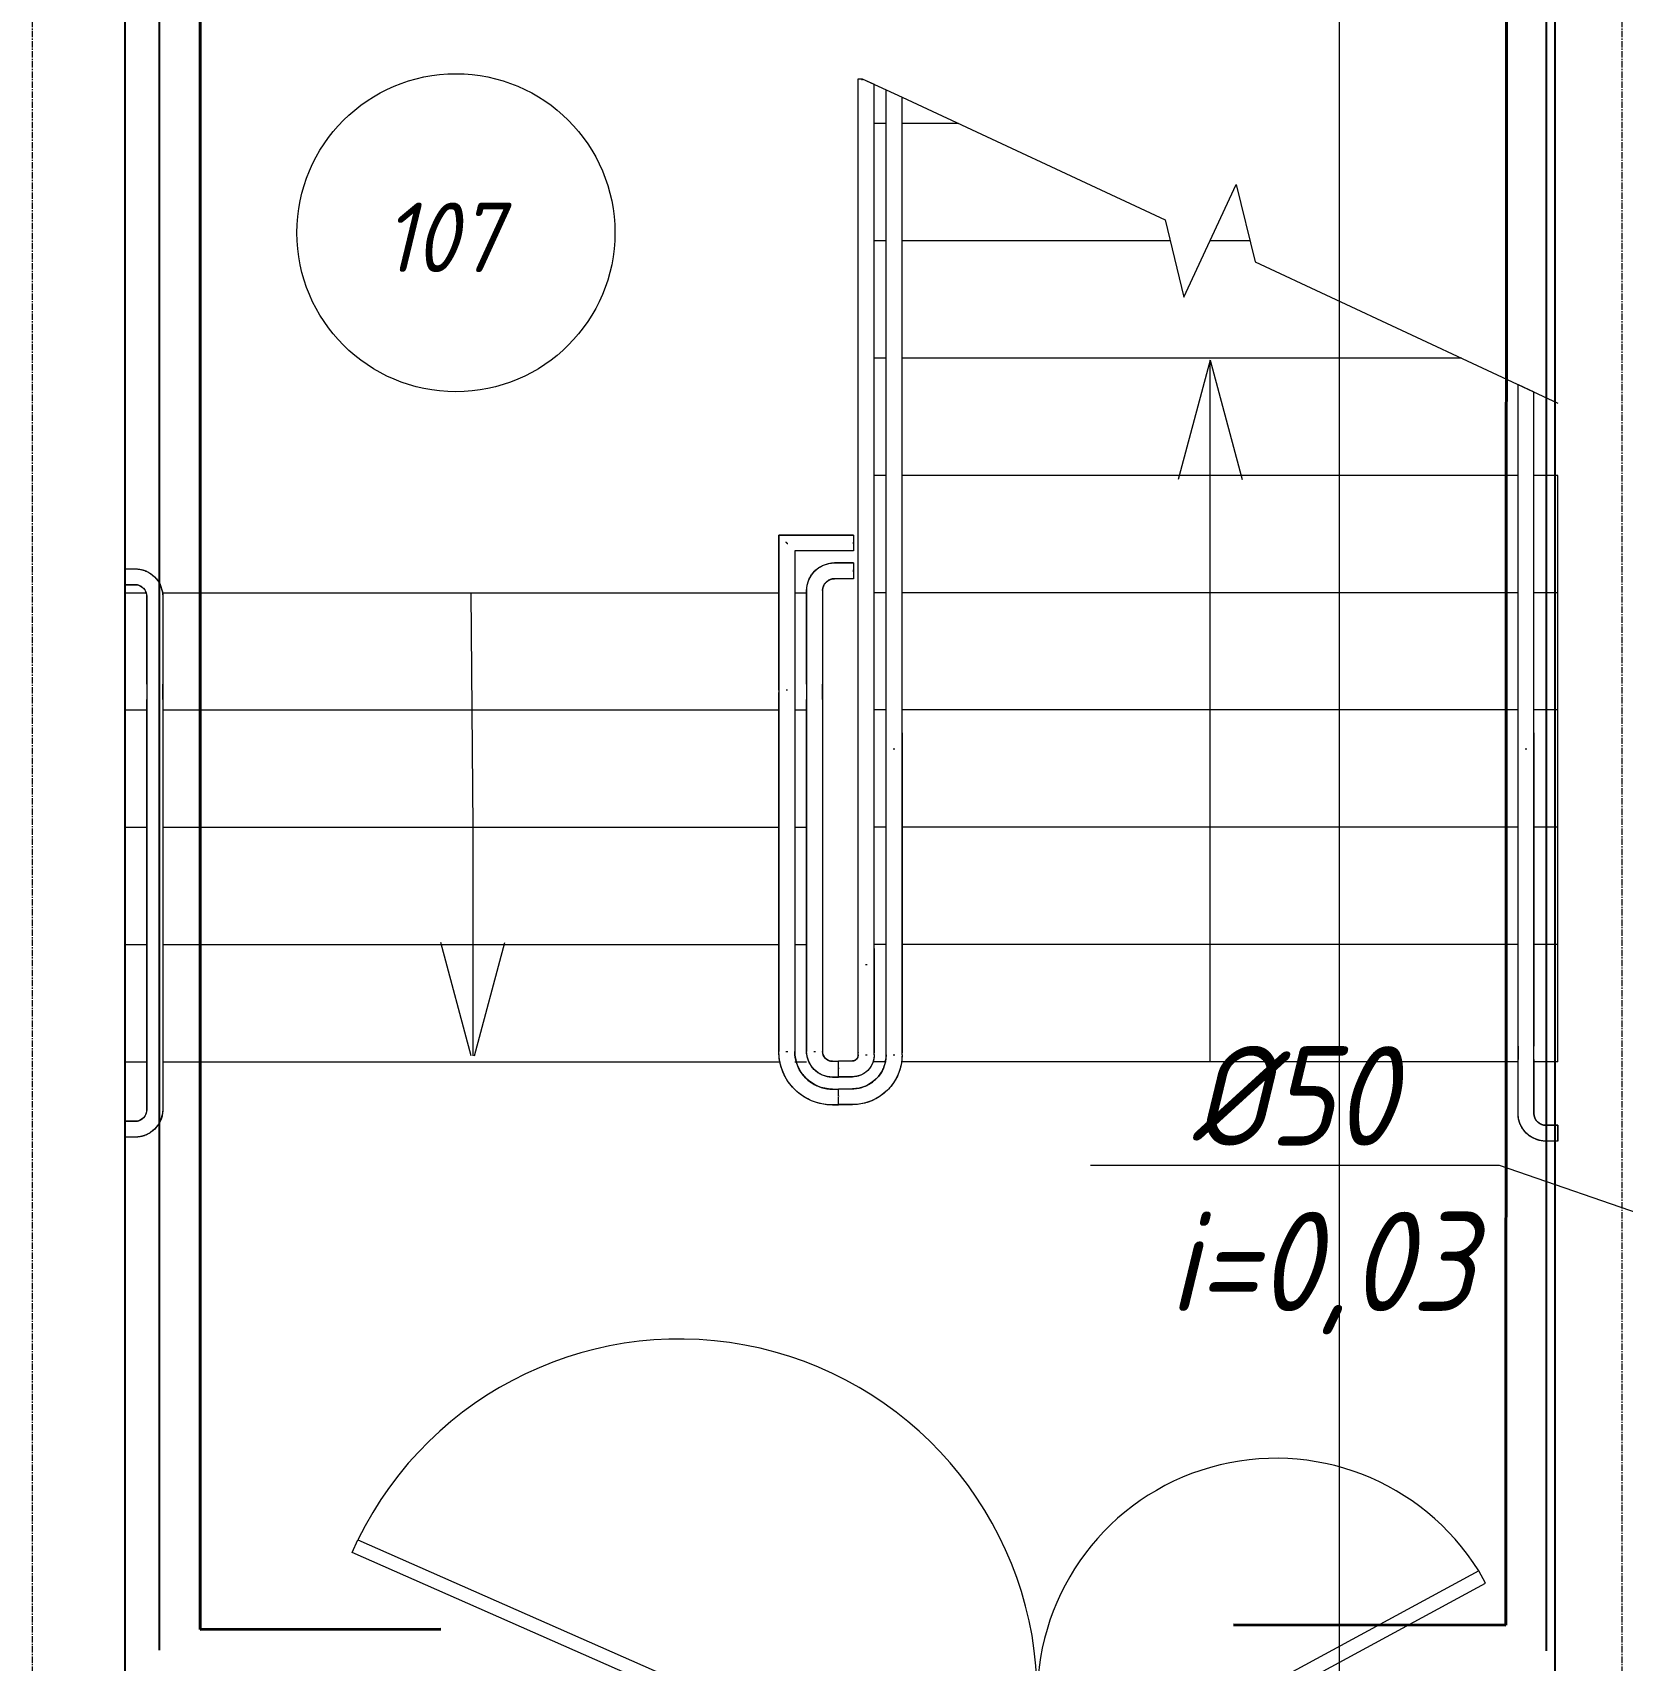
# Model space of a CAD drawing. Header units: millimetres. Extents: x -10178924 to 11692288, y -947381 to 58396.
# Drawn here: x 870581 to 874582, y -911845 to -907749 of the extents above; entities that cross this region are included whole.
import ezdxf
from ezdxf import colors
from ezdxf.entities.mleader import LeaderData, LeaderLine
from ezdxf.math import Vec2, Vec3

# ---------------------------------------------------------------- set-up
doc = ezdxf.new("R2010")
doc.units = ezdxf.units.MM
doc.linetypes.add('осевая', pattern=[50.8, 31.75, -6.35, 6.35, -6.35])
for name, color, linetype in [('PDF _Марки помещений', 5, 'Continuous'), ('PDF _Стены краска9010', 7, 'Continuous'), ('ВК_Выноски', 7, 'Continuous'), ('Стены внутр.1', 7, 'Continuous')]:
    doc.layers.add(name, color=color, linetype=linetype)
for name, color, linetype, lineweight in [('PDF _Разрезы', 7, 'Continuous', 9), ('АР_Двери', 250, 'Continuous', 9), ('Верхние поручни', 7, 'Continuous', 9), ('Контуры', 7, 'Continuous', 9), ('Линии свеса', 7, 'Continuous', 9), ('Марки вырезов', 7, 'Continuous', 9), ('Перила', 7, 'Continuous', 9), ('Размеры осевые', 153, 'Continuous', 9), ('Стрелки вверх', 7, 'Continuous', 18)]:
    doc.layers.add(name, color=color, linetype=linetype, lineweight=lineweight)
doc.layers.add('PDF _Стены отделка', color=7, linetype='Continuous', true_color=0xb505c2)
doc.styles.add('ISOCPEUR', font='isocpeui.ttf', dxfattribs={"width": 0.9})

# ---------------------------------------------------------------- blocks, each defined once
blk = doc.blocks.new('_None')
blk = doc.blocks.new('Тип перил - Перила_Внутренний_-3801012-1 этаж')
at = {"layer": 'Перила'}
for p, q in [((2252, 10648.4), (2252, 9860.5)), ((2292, 9860.5), (2292, 10648.4)), ((2269.9, 10607.3), (2274.1, 10607.3)), ((2252, 9826.6), (2252, 9691.4)), ((2292, 9691.4), (2292, 9826.6)), ((2222, 9661.4), (2192, 9661.4)), ((2192, 9621.4), (2222, 9621.4))]:
    blk.add_line(p, q, dxfattribs=at)
at = {"layer": 'Перила', "color": 7, "true_color": 0xfefefe}
for p, q in [((2192, 9643.7), (2192, 9660.7)), ((2192, 9660.7), (2192, 9627.2)), ((2192, 9639), (2192, 9643.7)), ((2192, 9636.2), (2192, 9639)), ((2192, 9631.4), (2192, 9636.2)), ((2192, 9627.2), (2192, 9631.4)), ((2192, 9622), (2192, 9627.2)), ((2192, 9627.2), (2192, 9622))]:
    blk.add_line(p, q, dxfattribs=at)
at = {"layer": 'Перила', "flags": 128}
for points in [[(2252, 9826.6), (2252, 9829.4), (2252, 9832.2), (2252, 9835), (2252, 9837.7), (2252, 9840.5), (2252, 9843.2), (2252, 9845.9), (2252, 9848.6), (2252, 9851.2), (2252, 9853.8), (2252, 9856.4), (2252, 9858.9), (2252, 9860.5)], [(2292, 9860.5), (2292, 9858), (2292, 9855.5), (2292, 9852.9), (2292, 9850.3), (2292, 9847.6), (2292, 9845), (2292, 9842.2), (2292, 9839.5), (2292, 9836.7), (2292, 9834), (2292, 9831.2), (2292, 9828.4), (2292, 9826.6)], [(2222, 9621.4), (2224.8, 9621.4), (2227.6, 9621.6), (2230.4, 9621.9), (2233.2, 9622.2), (2235.9, 9622.7), (2238.6, 9623.4), (2241.3, 9624.1), (2244, 9624.9), (2246.7, 9625.8), (2249.3, 9626.9), (2251.8, 9628), (2254.3, 9629.3), (2256.8, 9630.6), (2259.2, 9632), (2261.5, 9633.6), (2263.8, 9635.2), (2266, 9636.9), (2268.2, 9638.7), (2270.2, 9640.6), (2272.2, 9642.6), (2274.1, 9644.6), (2276, 9646.8), (2277.7, 9648.9), (2279.3, 9651.2), (2280.9, 9653.5), (2282.4, 9655.9), (2283.7, 9658.4), (2285, 9660.9), (2286.2, 9663.4), (2287.2, 9666), (2288.2, 9668.6), (2289.1, 9671.3), (2289.8, 9674), (2290.5, 9676.7), (2291, 9679.5), (2291.4, 9682.2), (2291.7, 9685), (2291.9, 9687.8), (2292, 9690.6), (2292, 9691.4)], [(2252, 9691.4), (2252, 9690.2), (2251.9, 9689), (2251.8, 9687.8), (2251.6, 9686.6), (2251.4, 9685.4), (2251.1, 9684.2), (2250.8, 9683.1), (2250.5, 9681.9), (2250.1, 9680.8), (2249.6, 9679.7), (2249.1, 9678.6), (2248.6, 9677.5), (2248, 9676.4), (2247.4, 9675.4), (2246.8, 9674.4), (2246.1, 9673.4), (2245.3, 9672.5), (2244.6, 9671.6), (2243.7, 9670.7), (2242.9, 9669.8), (2242, 9669), (2241.1, 9668.2), (2240.2, 9667.5), (2239.2, 9666.8), (2238.2, 9666.1), (2237.2, 9665.5), (2236.1, 9664.9), (2235.1, 9664.4), (2234, 9663.9), (2232.9, 9663.4), (2231.7, 9663), (2230.6, 9662.6), (2229.4, 9662.3), (2228.3, 9662), (2227.1, 9661.8), (2225.9, 9661.6), (2224.7, 9661.5), (2223.5, 9661.4), (2222.3, 9661.4), (2222, 9661.4)]]:
    blk.add_lwpolyline(points, dxfattribs=at)
blk = doc.blocks.new('Тип перил - Перила_Внутренний_-V54-1 этаж')
at = {"layer": 'Перила'}
for p, q in [((2292, 11525), (2252, 11506.3)), ((2292, 9850.8), (2292, 11525)), ((2252, 9850.8), (2252, 11506.3)), ((2252, 9826.6), (2252, 9850.8)), ((2292, 9826.6), (2292, 9850.8)), ((2252, 9691.4), (2252, 9826.6)), ((2292, 9691.4), (2292, 9826.6)), ((2192, 9661.4), (2222, 9661.4)), ((2192, 9621.4), (2222, 9621.4))]:
    blk.add_line(p, q, dxfattribs=at)
at = {"layer": 'Перила', "color": 7, "true_color": 0xfefefe}
blk.add_line((2192, 9661.4), (2192, 9621.4), dxfattribs=at)
at = {"layer": 'Перила'}
for radius, end in [(70, 0), (30, 360)]:
    blk.add_arc((2222, 9691.4), radius, 270, end, dxfattribs=at)
blk = doc.blocks.new('Тип перил - Перила_Внутренний_-3802070-1 этаж')
at = {"layer": 'Перила'}
for p, q in [((5797, 11061.4), (5772, 11061.4)), ((5772, 11021.4), (5797, 11021.4)), ((5702, 10991.4), (5702, 10771.3)), ((5742, 10771.3), (5742, 10991.4)), ((5702, 10732.8), (5702, 9846.8)), ((5742, 9846.8), (5742, 10732.8)), ((5702, 9830.3), (5702, 9701.4)), ((5742, 9701.4), (5742, 9830.3)), ((5797, 9671.4), (5772, 9671.4)), ((5772, 9631.4), (5797, 9631.4))]:
    blk.add_line(p, q, dxfattribs=at)
at = {"layer": 'Перила', "color": 7, "true_color": 0xfefefe}
for p, q in [((5797, 11060.7), (5797, 11051.4)), ((5797, 11058.7), (5797, 11060.7)), ((5797, 11055.5), (5797, 11058.7)), ((5797, 11022), (5797, 11055.5)), ((5797, 11051.4), (5797, 11043.7)), ((5797, 11043.7), (5797, 11039)), ((5797, 11039), (5797, 11024)), ((5797, 11024), (5797, 11022)), ((5797, 9668.7), (5797, 9670.7)), ((5797, 9670.7), (5797, 9653.7)), ((5797, 9665.5), (5797, 9668.7)), ((5797, 9646.2), (5797, 9665.5)), ((5797, 9653.7), (5797, 9649)), ((5797, 9649), (5797, 9646.2)), ((5797, 9637.2), (5797, 9646.2)), ((5797, 9646.2), (5797, 9641.4)), ((5797, 9641.4), (5797, 9637.2)), ((5797, 9634), (5797, 9637.2)), ((5797, 9637.2), (5797, 9632)), ((5797, 9632), (5797, 9634))]:
    blk.add_line(p, q, dxfattribs=at)
at = {"layer": 'Перила', "flags": 128}
for points in [[(5772, 11061.4), (5769.2, 11061.3), (5766.4, 11061.1), (5763.6, 11060.9), (5760.8, 11060.5), (5758.1, 11060), (5755.3, 11059.3), (5752.6, 11058.6), (5750, 11057.8), (5747.3, 11056.9), (5744.7, 11055.8), (5742.2, 11054.7), (5739.6, 11053.4), (5737.2, 11052.1), (5734.8, 11050.7), (5732.4, 11049.1), (5730.2, 11047.5), (5728, 11045.8), (5725.8, 11044), (5723.7, 11042.1), (5721.8, 11040.1), (5719.8, 11038.1), (5718, 11036), (5716.3, 11033.8), (5714.6, 11031.5), (5713.1, 11029.2), (5711.6, 11026.8), (5710.2, 11024.3), (5709, 11021.9), (5707.8, 11019.3), (5706.7, 11016.7), (5705.8, 11014.1), (5704.9, 11011.4), (5704.2, 11008.7), (5703.5, 11006), (5703, 11003.3), (5702.6, 11000.5), (5702.3, 10997.7), (5702.1, 10994.9), (5702, 10992.1), (5702, 10991.4)], [(5742, 10991.4), (5742, 10992.6), (5742.1, 10993.8), (5742.2, 10994.9), (5742.4, 10996.1), (5742.6, 10997.3), (5742.8, 10998.5), (5743.1, 10999.6), (5743.5, 11000.8), (5743.9, 11001.9), (5744.3, 11003), (5744.8, 11004.1), (5745.4, 11005.2), (5745.9, 11006.3), (5746.6, 11007.3), (5747.2, 11008.3), (5747.9, 11009.3), (5748.6, 11010.2), (5749.4, 11011.1), (5750.2, 11012), (5751.1, 11012.9), (5751.9, 11013.7), (5752.9, 11014.5), (5753.8, 11015.2), (5754.8, 11015.9), (5755.8, 11016.6), (5756.8, 11017.2), (5757.8, 11017.8), (5758.9, 11018.4), (5760, 11018.9), (5761.1, 11019.3), (5762.2, 11019.7), (5763.4, 11020.1), (5764.5, 11020.4), (5765.7, 11020.7), (5766.9, 11020.9), (5768.1, 11021.1), (5769.3, 11021.2), (5770.4, 11021.3), (5771.6, 11021.4), (5772, 11021.4)], [(5702, 10732.8), (5702, 10735.2), (5702, 10737.6), (5702, 10740.1), (5702, 10742.6), (5702, 10745.2), (5702, 10747.8), (5702, 10750.5), (5702, 10753.2), (5702, 10755.9), (5702, 10758.6), (5702, 10761.4), (5702, 10764.2), (5702, 10767), (5702, 10769.8), (5702, 10771.3)], [(5742, 10771.3), (5742, 10768.5), (5742, 10765.7), (5742, 10763), (5742, 10760.2), (5742, 10757.4), (5742, 10754.7), (5742, 10752), (5742, 10749.3), (5742, 10746.7), (5742, 10744.1), (5742, 10741.5), (5742, 10739), (5742, 10736.6), (5742, 10734.2), (5742, 10732.8)], [(5702, 9846.8), (5702, 9845.8), (5702, 9844.7), (5702, 9843.7), (5702, 9842.6), (5702, 9841.5), (5702, 9840.3), (5702, 9839.2), (5702, 9838.1), (5702, 9836.9), (5702, 9835.7), (5702, 9834.5), (5702, 9833.3), (5702, 9832.1), (5702, 9830.9), (5702, 9830.3)], [(5742, 9830.3), (5742, 9831.5), (5742, 9832.7), (5742, 9833.9), (5742, 9835.1), (5742, 9836.2), (5742, 9837.4), (5742, 9838.6), (5742, 9839.7), (5742, 9840.8), (5742, 9842), (5742, 9843.1), (5742, 9844.1), (5742, 9845.2), (5742, 9846.2), (5742, 9846.8)], [(5702, 9701.4), (5702, 9698.6), (5702.2, 9695.8), (5702.5, 9693), (5702.9, 9690.2), (5703.4, 9687.4), (5704, 9684.7), (5704.7, 9682), (5705.5, 9679.3), (5706.5, 9676.7), (5707.5, 9674.1), (5708.6, 9671.5), (5709.9, 9669), (5711.2, 9666.6), (5712.7, 9664.2), (5714.2, 9661.8), (5715.8, 9659.6), (5717.5, 9657.3), (5719.3, 9655.2), (5721.2, 9653.1), (5723.2, 9651.1), (5725.2, 9649.2), (5727.4, 9647.4), (5729.6, 9645.7), (5731.8, 9644), (5734.2, 9642.5), (5736.5, 9641), (5739, 9639.6), (5741.5, 9638.3), (5744, 9637.2), (5746.6, 9636.1), (5749.2, 9635.1), (5751.9, 9634.3), (5754.6, 9633.5), (5757.3, 9632.9), (5760.1, 9632.4), (5762.8, 9632), (5765.6, 9631.6), (5768.4, 9631.4), (5771.2, 9631.4), (5772, 9631.4)], [(5772, 9671.4), (5770.8, 9671.4), (5769.6, 9671.5), (5768.4, 9671.6), (5767.2, 9671.7), (5766, 9672), (5764.8, 9672.2), (5763.7, 9672.5), (5762.5, 9672.9), (5761.4, 9673.3), (5760.3, 9673.7), (5759.2, 9674.2), (5758.1, 9674.7), (5757.1, 9675.3), (5756, 9675.9), (5755, 9676.6), (5754.1, 9677.3), (5753.1, 9678), (5752.2, 9678.8), (5751.3, 9679.6), (5750.5, 9680.5), (5749.6, 9681.3), (5748.8, 9682.2), (5748.1, 9683.2), (5747.4, 9684.1), (5746.7, 9685.1), (5746.1, 9686.2), (5745.5, 9687.2), (5745, 9688.3), (5744.5, 9689.4), (5744, 9690.5), (5743.6, 9691.6), (5743.2, 9692.8), (5742.9, 9693.9), (5742.6, 9695.1), (5742.4, 9696.3), (5742.2, 9697.4), (5742.1, 9698.6), (5742, 9699.8), (5742, 9701), (5742, 9701.4)]]:
    blk.add_lwpolyline(points, dxfattribs=at)
blk = doc.blocks.new('Тип перил - Перила_Внутренний_-V55-1 этаж')
at = {"layer": 'Перила'}
for p, q in [((5797, 11061.4), (5772, 11061.4)), ((5797, 11021.4), (5772, 11021.4)), ((5702, 10991.4), (5702, 10771.3)), ((5742, 10991.4), (5742, 10771.3)), ((5702, 10771.3), (5702, 10743.8)), ((5742, 10771.3), (5742, 10743.8)), ((5702, 10743.8), (5702, 9857.8)), ((5742, 10743.8), (5742, 9857.8)), ((5702, 9857.8), (5702, 9830.3)), ((5702, 9830.3), (5702, 9701.4)), ((5742, 9857.8), (5742, 9830.3)), ((5742, 9830.3), (5742, 9701.4)), ((5772, 9671.4), (5797, 9671.4)), ((5772, 9631.4), (5797, 9631.4))]:
    blk.add_line(p, q, dxfattribs=at)
at = {"layer": 'Перила', "color": 7, "true_color": 0xfefefe}
for p, q in [((5797, 11021.4), (5797, 11061.4)), ((5797, 9671.4), (5797, 9631.4))]:
    blk.add_line(p, q, dxfattribs=at)
at = {"layer": 'Перила'}
for centre, radius, start, end in [((5772, 10991.4), 70, 90, 180), ((5772, 10991.4), 30, 90, 180), ((5772, 9701.4), 70, 180, 270), ((5772, 9701.4), 30, 180, 270)]:
    blk.add_arc(centre, radius, start, end, dxfattribs=at)
blk = doc.blocks.new('Тип верхнего поручня - Верхний поручень_Внутренний_-3843180-1 этаж')
at = {"layer": 'Верхние поручни'}
for p, q in [((3912, 10105.9), (3912, 9843.5)), ((3952, 9843.5), (3952, 10105.9)), ((3929.9, 10064.8), (3934.1, 10064.8)), ((4002, 9823.4), (3967, 9823.4)), ((4002, 9805.7), (4002, 9803.4)), ((3967, 9783.4), (4002, 9783.4))]:
    blk.add_line(p, q, dxfattribs=at)
at = {"layer": 'Верхние поручни', "flags": 128}
for points in [[(3912, 9839.1), (3912, 9836.9), (3912.1, 9834.7), (3912.3, 9832.6), (3912.6, 9830.4), (3912.9, 9828.2), (3913.4, 9826.1), (3913.9, 9823.9), (3914.5, 9821.8), (3915.2, 9819.7), (3916, 9817.7), (3916.9, 9815.6), (3917.8, 9813.7), (3918.9, 9811.7), (3920, 9809.8), (3921.1, 9808), (3922.4, 9806.2), (3923.7, 9804.4), (3925.1, 9802.7), (3926.6, 9801), (3928.1, 9799.5), (3929.7, 9797.9), (3931.3, 9796.5), (3933, 9795.1), (3934.8, 9793.8), (3936.6, 9792.5), (3938.5, 9791.3), (3940.4, 9790.2), (3942.3, 9789.2), (3944.3, 9788.3), (3946.3, 9787.4), (3948.4, 9786.6), (3950.5, 9785.9), (3952.6, 9785.3), (3954.7, 9784.8), (3956.9, 9784.3), (3959, 9784), (3961.2, 9783.7), (3963.4, 9783.5), (3965.6, 9783.4), (3967, 9783.4)], [(3934, 9838.4), (3932, 9838.4), (3929.9, 9838.4)], [(3967, 9823.4), (3966.4, 9823.4), (3965.8, 9823.4), (3965.2, 9823.5), (3964.6, 9823.6), (3964, 9823.7), (3963.4, 9823.8), (3962.8, 9824), (3962.3, 9824.1), (3961.7, 9824.3), (3961.1, 9824.6), (3960.6, 9824.8), (3960, 9825.1), (3959.5, 9825.4), (3959, 9825.7), (3958.5, 9826), (3958, 9826.3), (3957.5, 9826.7), (3957.1, 9827.1), (3956.6, 9827.5), (3956.2, 9827.9), (3955.8, 9828.4), (3955.4, 9828.8), (3955, 9829.3), (3954.7, 9829.8), (3954.3, 9830.3), (3954, 9830.8), (3953.7, 9831.3), (3953.5, 9831.8), (3953.2, 9832.4), (3953, 9832.9), (3952.8, 9833.5), (3952.6, 9834.1), (3952.4, 9834.7), (3952.3, 9835.2), (3952.2, 9835.8), (3952.1, 9836.4), (3952, 9837), (3952, 9837.6), (3952, 9838.2), (3952, 9838.8), (3952, 9839.4), (3952.1, 9840), (3952.1, 9840.6), (3952.2, 9841.2), (3952.4, 9841.8), (3952.5, 9842.4), (3952.7, 9842.9), (3952.9, 9843.5), (3952.9, 9843.5)]]:
    blk.add_lwpolyline(points, dxfattribs=at)
at = {"layer": 'Верхние поручни'}
blk.add_open_spline([(3952.3, 9845.3), (3952.6, 9845), (3953, 9844.5), (3953, 9843.9), (3952.9, 9843.5)], degree=3, dxfattribs=at)
blk = doc.blocks.new('Тип верхнего поручня - Верхний поручень_Внутренний_-V61-1 этаж')
at = {"layer": 'Верхние поручни'}
for p, q in [((3942, 12294.4), (3912, 12280.4)), ((3952, 12294.4), (3942, 12294.4)), ((3952, 9838.4), (3952, 12294.4)), ((3912, 9838.4), (3912, 12280.4)), ((4002, 9823.4), (3967, 9823.4)), ((4002, 9783.4), (4002, 9823.4)), ((4002, 9783.4), (3967, 9783.4))]:
    blk.add_line(p, q, dxfattribs=at)
for radius in [55, 15]:
    blk.add_arc((3967, 9838.4), radius, 180, 270, dxfattribs=at)
blk = doc.blocks.new('Тип верхнего поручня - Верхний поручень_Внутренний_-3843208-1 этаж')
at = {"layer": 'Верхние поручни'}
for p, q in [((4012, 11076.4), (3964.5, 11076.4)), ((3964.5, 11054), (3964.5, 11058.7)), ((3964.5, 11036.4), (4012, 11036.4)), ((4042, 11006.4), (4042, 10771.4)), ((4082, 10771.4), (4082, 11006.4)), ((4042, 10732.8), (4042, 9841.3)), ((4082, 9841.3), (4082, 10732.8)), ((4082, 9841.3), (4081.3, 9842.9)), ((4081.3, 9839.8), (4082, 9841.3)), ((4017, 9822.4), (4002, 9822.4)), ((4002, 9800), (4002, 9802.4)), ((4002, 9782.4), (4017, 9782.4))]:
    blk.add_line(p, q, dxfattribs=at)
at = {"layer": 'Верхние поручни', "flags": 128}
for points in [[(4082, 11006.4), (4081.9, 11009.2), (4081.7, 11011.9), (4081.5, 11014.7), (4081.1, 11017.5), (4080.6, 11020.3), (4080, 11023), (4079.2, 11025.7), (4078.4, 11028.4), (4077.5, 11031), (4076.4, 11033.6), (4075.3, 11036.2), (4074.1, 11038.7), (4072.7, 11041.1), (4071.3, 11043.5), (4069.7, 11045.9), (4068.1, 11048.2), (4066.4, 11050.4), (4064.6, 11052.5), (4062.7, 11054.6), (4060.7, 11056.6), (4058.7, 11058.5), (4056.6, 11060.3), (4054.4, 11062), (4052.1, 11063.7), (4049.8, 11065.3), (4047.4, 11066.7), (4045, 11068.1), (4042.5, 11069.4), (4039.9, 11070.5), (4037.3, 11071.6), (4034.7, 11072.6), (4032, 11073.4), (4029.3, 11074.2), (4026.6, 11074.8), (4023.9, 11075.3), (4021.1, 11075.8), (4018.3, 11076.1), (4015.5, 11076.3), (4012.7, 11076.4), (4012, 11076.4)], [(4012, 11036.4), (4013.2, 11036.3), (4014.4, 11036.3), (4015.6, 11036.1), (4016.8, 11036), (4017.9, 11035.8), (4019.1, 11035.5), (4020.3, 11035.2), (4021.4, 11034.8), (4022.5, 11034.4), (4023.7, 11034), (4024.7, 11033.5), (4025.8, 11033), (4026.9, 11032.4), (4027.9, 11031.8), (4028.9, 11031.1), (4029.9, 11030.4), (4030.8, 11029.7), (4031.8, 11028.9), (4032.6, 11028.1), (4033.5, 11027.3), (4034.3, 11026.4), (4035.1, 11025.5), (4035.8, 11024.5), (4036.5, 11023.6), (4037.2, 11022.6), (4037.8, 11021.5), (4038.4, 11020.5), (4039, 11019.4), (4039.5, 11018.3), (4039.9, 11017.2), (4040.3, 11016.1), (4040.7, 11015), (4041, 11013.8), (4041.3, 11012.6), (4041.5, 11011.5), (4041.7, 11010.3), (4041.8, 11009.1), (4041.9, 11007.9), (4042, 11006.7), (4042, 11006.4)], [(4042, 10732.8), (4042, 10735.2), (4042, 10737.6), (4042, 10740.1), (4042, 10742.6), (4042, 10745.2), (4042, 10747.8), (4042, 10750.5), (4042, 10753.1), (4042, 10755.9), (4042, 10758.6), (4042, 10761.4), (4042, 10764.1), (4042, 10766.9), (4042, 10769.7), (4042, 10771.4)], [(4082, 10771.4), (4082, 10768.6), (4082, 10765.8), (4082, 10763), (4082, 10760.2), (4082, 10757.5), (4082, 10754.7), (4082, 10752), (4082, 10749.3), (4082, 10746.7), (4082, 10744.1), (4082, 10741.6), (4082, 10739), (4082, 10736.6), (4082, 10734.2), (4082, 10732.8)], [(4017, 9782.4), (4019.6, 9782.4), (4022.2, 9782.6), (4024.8, 9782.8), (4027.3, 9783.2), (4029.9, 9783.6), (4032.4, 9784.2), (4034.9, 9784.9), (4037.4, 9785.7), (4039.9, 9786.5), (4042.3, 9787.5), (4044.7, 9788.5), (4047, 9789.7), (4049.3, 9790.9), (4051.5, 9792.3), (4053.7, 9793.7), (4055.8, 9795.2), (4057.8, 9796.8), (4059.8, 9798.5), (4061.8, 9800.2), (4063.6, 9802.1), (4065.4, 9804), (4067.1, 9805.9), (4068.7, 9808), (4070.2, 9810.1), (4071.7, 9812.2), (4073, 9814.4), (4074.3, 9816.7), (4075.5, 9819), (4076.6, 9821.4), (4077.6, 9823.8), (4078.4, 9826.2), (4079.2, 9828.7), (4079.9, 9831.2), (4080.5, 9833.8), (4081, 9836.3), (4081.4, 9838.9), (4081.7, 9841.3)], [(4041.2, 9841.3), (4041, 9840.4), (4040.7, 9839.4), (4040.3, 9838.5), (4040, 9837.6), (4039.6, 9836.6), (4039.1, 9835.8), (4038.6, 9834.9), (4038.1, 9834), (4037.6, 9833.2), (4037, 9832.4), (4036.4, 9831.6), (4035.7, 9830.8), (4035, 9830.1), (4034.3, 9829.4), (4033.6, 9828.7), (4032.9, 9828), (4032.1, 9827.4), (4031.3, 9826.8), (4030.4, 9826.3), (4029.6, 9825.8), (4028.7, 9825.3), (4027.8, 9824.8), (4026.9, 9824.4), (4026, 9824), (4025, 9823.7), (4024.1, 9823.4), (4023.1, 9823.1), (4022.1, 9822.9), (4021.2, 9822.7), (4020.2, 9822.6), (4019.2, 9822.5), (4018.2, 9822.4), (4017.2, 9822.4), (4017, 9822.4)], [(4063.9, 9847.3), (4062, 9847.4), (4060, 9847.3)]]:
    blk.add_lwpolyline(points, dxfattribs=at)
at = {"layer": 'Верхние поручни'}
blk.add_open_spline([(4064.3, 9847.3), (4063.7, 9847.3), (4062.5, 9847.4), (4060.8, 9847.3), (4059.7, 9847.3), (4059.4, 9847.3)], degree=3, knots=[-0.53805845, -0.53805845, -0.53805845, -0.53805845, -0.51388889, -0.47916667, -0.46227223, -0.46227223, -0.46227223, -0.46227223], dxfattribs=at)
blk.add_open_spline([(4081.7, 9841.3), (4081.7, 9841.8), (4081.6, 9842.2), (4081.3, 9842.7)], degree=3, dxfattribs=at)
blk = doc.blocks.new('Тип верхнего поручня - Верхний поручень_Внутренний_-V62-1 этаж')
at = {"layer": 'Верхние поручни'}
for p, q in [((3964.5, 11076.4), (3964.5, 11036.4)), ((3964.5, 11076.4), (4012, 11076.4)), ((3964.5, 11036.4), (4012, 11036.4)), ((4042, 11006.4), (4042, 10771.4)), ((4082, 11006.4), (4082, 10771.4)), ((4042, 10771.4), (4042, 10743.8)), ((4082, 10771.4), (4082, 10743.8)), ((4042, 10743.8), (4042, 9847.4)), ((4082, 10743.8), (4082, 9847.4)), ((4002, 9782.4), (4002, 9822.4)), ((4017, 9822.4), (4002, 9822.4)), ((4017, 9782.4), (4002, 9782.4))]:
    blk.add_line(p, q, dxfattribs=at)
for centre, radius, start, end in [((4012, 11006.4), 70, 0, 90), ((4012, 11006.4), 30, 0, 90), ((4017, 9847.4), 25, 270, 0), ((4017, 9847.4), 65, 270, 0)]:
    blk.add_arc(centre, radius, start, end, dxfattribs=at)
blk = doc.blocks.new('Тип перил - Перила_Внутренний_-3843228-1 этаж')
at = {"layer": 'Перила'}
for p, q in [((3842, 10648.6), (3842, 9843.5)), ((3882, 9843.5), (3882, 10648.6)), ((3859.9, 10607.5), (3864.1, 10607.5)), ((4002, 9753.4), (3967, 9753.4)), ((3967, 9713.4), (4002, 9713.4)), ((4002, 9735.7), (4002, 9733.4))]:
    blk.add_line(p, q, dxfattribs=at)
at = {"layer": 'Перила', "flags": 128}
for points in [[(3842, 9838.5), (3842.1, 9833.5), (3842.4, 9828.6), (3842.9, 9823.6), (3843.5, 9818.6), (3844.4, 9813.7), (3845.5, 9808.8), (3846.8, 9804), (3848.3, 9799.2), (3849.9, 9794.5), (3851.8, 9789.9), (3853.8, 9785.3), (3856, 9780.8), (3858.4, 9776.4), (3861, 9772.1), (3863.7, 9767.9), (3866.6, 9763.9), (3869.7, 9759.9), (3872.9, 9756.1), (3876.3, 9752.4), (3879.8, 9748.8), (3883.4, 9745.4), (3887.2, 9742.1), (3891.1, 9739), (3895.2, 9736.1), (3899.3, 9733.3), (3903.6, 9730.7), (3907.9, 9728.2), (3912.4, 9725.9), (3916.9, 9723.8), (3921.5, 9721.9), (3926.2, 9720.2), (3931, 9718.7), (3935.8, 9717.3), (3940.7, 9716.2), (3945.6, 9715.2), (3950.5, 9714.5), (3955.5, 9713.9), (3960.5, 9713.5), (3965.5, 9713.4), (3967, 9713.4)], [(3864, 9838.4), (3862, 9838.4), (3859.9, 9838.4)], [(3967, 9753.4), (3963.6, 9753.4), (3960.2, 9753.7), (3956.8, 9754), (3953.4, 9754.5), (3950.1, 9755.1), (3946.8, 9755.8), (3943.5, 9756.7), (3940.2, 9757.7), (3937, 9758.8), (3933.9, 9760.1), (3930.8, 9761.5), (3927.7, 9763), (3924.7, 9764.6), (3921.8, 9766.4), (3919, 9768.2), (3916.2, 9770.2), (3913.5, 9772.3), (3910.9, 9774.5), (3908.4, 9776.8), (3906, 9779.2), (3903.7, 9781.6), (3901.5, 9784.2), (3899.3, 9786.9), (3897.3, 9789.6), (3895.4, 9792.5), (3893.7, 9795.4), (3892, 9798.3), (3890.5, 9801.3), (3889, 9804.4), (3887.7, 9807.6), (3886.6, 9810.8), (3885.5, 9814), (3884.6, 9817.3), (3883.9, 9820.6), (3883.2, 9823.9), (3882.7, 9827.3), (3882.3, 9830.7), (3882.1, 9834.1), (3882, 9837.5), (3882, 9840.9), (3882.1, 9843.5)]]:
    blk.add_lwpolyline(points, dxfattribs=at)
blk = doc.blocks.new('Тип перил - Перила_Внутренний_-V63-1 этаж')
at = {"layer": 'Перила'}
for p, q in [((3882, 12266.4), (3842, 12247.7)), ((3842, 9838.4), (3842, 12247.7)), ((3882, 9838.4), (3882, 12266.4)), ((4002, 9753.4), (3967, 9753.4)), ((4002, 9733.4), (4002, 9753.4)), ((4002, 9713.4), (3967, 9713.4)), ((4002, 9713.4), (4002, 9731.9))]:
    blk.add_line(p, q, dxfattribs=at)
for radius in [125, 85]:
    blk.add_arc((3967, 9838.4), radius, 180, 270, dxfattribs=at)
blk = doc.blocks.new('Тип перил - Перила_Внутренний_-3843321-1 этаж')
at = {"layer": 'Перила'}
for p, q in [((4152, 11146.4), (3964.5, 11146.4)), ((4152, 10755.9), (4152, 11146.4)), ((3964.5, 11124), (3964.5, 11128.7)), ((3964.5, 11106.4), (4112, 11106.4)), ((4112, 11106.4), (4112, 10755.9)), ((4112, 10750.3), (4112, 9841.3)), ((4152, 9841.3), (4152, 10750.3)), ((4152, 9841.3), (4151.4, 9842.7)), ((4017, 9752.4), (4002, 9752.4)), ((4002, 9730), (4002, 9732.4)), ((4002, 9712.4), (4017, 9712.4))]:
    blk.add_line(p, q, dxfattribs=at)
at = {"layer": 'Перила', "flags": 128}
for points in [[(4017, 9712.4), (4022.4, 9712.5), (4027.8, 9712.8), (4033.1, 9713.3), (4038.5, 9714.1), (4043.8, 9715), (4049.1, 9716.2), (4054.3, 9717.6), (4059.4, 9719.2), (4064.5, 9721), (4069.5, 9723), (4074.5, 9725.2), (4079.3, 9727.6), (4084.1, 9730.2), (4088.7, 9733), (4093.2, 9735.9), (4097.6, 9739.1), (4101.9, 9742.4), (4106, 9745.9), (4110, 9749.5), (4113.8, 9753.3), (4117.5, 9757.2), (4121, 9761.3), (4124.4, 9765.6), (4127.6, 9769.9), (4130.6, 9774.4), (4133.4, 9779), (4136, 9783.7), (4138.5, 9788.5), (4140.7, 9793.4), (4142.8, 9798.4), (4144.7, 9803.5), (4146.3, 9808.6), (4147.7, 9813.9), (4149, 9819.1), (4150, 9824.4), (4150.8, 9829.7), (4151.4, 9835.1), (4151.8, 9840.5), (4151.8, 9841.3)], [(4111.8, 9841.3), (4111.5, 9837.6), (4111, 9833.8), (4110.4, 9830), (4109.6, 9826.3), (4108.7, 9822.6), (4107.6, 9819), (4106.4, 9815.4), (4105.1, 9811.8), (4103.6, 9808.3), (4102, 9804.9), (4100.2, 9801.5), (4098.3, 9798.2), (4096.3, 9795), (4094.1, 9791.9), (4091.8, 9788.9), (4089.4, 9785.9), (4086.9, 9783.1), (4084.3, 9780.3), (4081.6, 9777.7), (4078.7, 9775.2), (4075.8, 9772.7), (4072.8, 9770.5), (4069.6, 9768.3), (4066.4, 9766.2), (4063.1, 9764.3), (4059.8, 9762.5), (4056.4, 9760.9), (4052.9, 9759.4), (4049.3, 9758), (4045.7, 9756.8), (4042.1, 9755.7), (4038.4, 9754.8), (4034.7, 9754), (4030.9, 9753.4), (4027.2, 9752.9), (4023.4, 9752.6), (4019.6, 9752.4), (4017, 9752.4)], [(4133.9, 9847.3), (4132, 9847.4), (4130, 9847.3)]]:
    blk.add_lwpolyline(points, dxfattribs=at)
at = {"layer": 'Перила'}
for points, knots in [([(4129.6, 11124), (4130, 11124.4), (4130.8, 11125.1), (4132, 11126.4), (4133.2, 11127.6), (4134, 11128.3), (4134.3, 11128.7)], [0.46272837, 0.46272837, 0.46272837, 0.46272837, 0.47916667, 0.5, 0.52083333, 0.53727163, 0.53727163, 0.53727163, 0.53727163]), ([(4134.4, 9847.3), (4133.8, 9847.3), (4132.6, 9847.4), (4130.9, 9847.4), (4129.9, 9847.3), (4129.5, 9847.3)], [-0.53779563, -0.53779563, -0.53779563, -0.53779563, -0.51388889, -0.47916667, -0.4623152, -0.4623152, -0.4623152, -0.4623152])]:
    blk.add_open_spline(points, degree=3, knots=knots, dxfattribs=at)
blk.add_open_spline([(4130, 10756.3), (4130.7, 10756.3), (4132, 10756.4), (4133.3, 10756.3), (4133.9, 10756.3)], degree=3, dxfattribs=at)
blk = doc.blocks.new('Тип перил - Перила_Внутренний_-V64-1 этаж')
at = {"layer": 'Перила'}
for p, q in [((3964.5, 11146.4), (3964.5, 11106.4)), ((3964.5, 11146.4), (4152, 11146.4)), ((4152, 11146.4), (4152, 10756.4)), ((3964.5, 11106.4), (4112, 11106.4)), ((4112, 11106.4), (4112, 10756.4)), ((4112, 10756.4), (4112, 9847.4)), ((4152, 10756.4), (4152, 9847.4)), ((4002, 9733.4), (4002, 9752.4)), ((4017, 9752.4), (4002, 9752.4)), ((4002, 9712.4), (4002, 9731.9)), ((4017, 9712.4), (4002, 9712.4))]:
    blk.add_line(p, q, dxfattribs=at)
for radius in [95, 135]:
    blk.add_arc((4017, 9847.4), radius, 270, 0, dxfattribs=at)
blk = doc.blocks.new('A$Cbb3f1be6')
at = {"layer": 'АР_Двери'}
for points in [[(-763.4, 363.4), (-749.3, 395.4), (74.1, 32), (60, 0)], [(2087.4, 286.1), (2070.7, 316.8), (1543.3, 30.8), (1560, 0)], [(1560, 0), (1610, 0), (1610, -125), (1560, -125)], [(60, 0), (10, 0), (10, -125), (60, -125)]]:
    blk.add_lwpolyline(points, close=True, dxfattribs=at)
for centre, radius, start, end in [((59.6, -0.2), 900.4, 0.0104, 153.9411), ((1560.6, -0.3), 600.6, 31.8677, 179.9753)]:
    blk.add_arc(centre, radius, start, end, dxfattribs=at)
blk = doc.blocks.new('A$Cad086cf1')
at = {"layer": 'PDF _Марки помещений', "color": 251, "lineweight": 9, "true_color": 0x636466, "transparency": 33554687}
blk.add_circle((37865.169, -33962.345), 400.063, dxfattribs=at)
at = {"layer": 'PDF _Разрезы', "color": 251, "lineweight": 9, "true_color": 0x636466, "transparency": 33554687}
blk.add_lwpolyline([(40088.626, -55093.893), (40088.626, -18979.099), (38666.217, -18979.099), (38666.217, 1500.428)], dxfattribs=at)
at = {"layer": 'PDF _Стены краска9010', "color": 251, "true_color": 0x636466, "transparency": 33554585}
for p, q in [((37118.133, -30672.813), (37118.133, -37528.465)), ((40608.24, -30739.165), (40608.24, -37529.817)), ((37118.133, -37528.465), (37118.133, -37528.465)), ((40608.24, -37529.817), (40608.24, -37529.817))]:
    blk.add_line(p, q, dxfattribs=at)
at = {"layer": 'PDF _Стены отделка', "color": 251, "lineweight": 40, "ltscale": 0.1, "true_color": 0x636466, "transparency": 33554610}
for p, q in [((37221.402, -37476.819), (37222.377, -30768.582)), ((40509.615, -30765.82), (40506.953, -37465.758)), ((40506.953, -37465.758), (39821.827, -37464.554)), ((37827.575, -37475.587), (37221.402, -37476.819))]:
    blk.add_line(p, q, dxfattribs=at)
at = {"layer": 'Контуры', "color": 251, "true_color": 0x636466, "transparency": 33554687}
for p, q in [((38887.722, -33578.363), (38887.722, -33574.866)), ((40637.722, -34867.885), (40637.722, -34572.885)), ((37032.722, -34867.885), (37087.722, -34867.885)), ((37127.722, -34867.885), (38677.722, -34867.885)), ((38717.722, -34867.885), (38747.722, -34867.885)), ((40637.722, -35162.885), (40637.722, -34867.885)), ((37032.722, -35162.885), (37087.722, -35162.885)), ((37127.722, -35162.885), (38677.722, -35162.885)), ((38717.722, -35162.885), (38747.722, -35162.885)), ((40637.722, -35457.885), (40637.722, -35162.885)), ((40637.722, -35752.885), (40637.722, -35457.885)), ((40637.722, -36047.885), (40637.722, -35752.885)), ((38945.026, -36047.885), (38914.97, -36047.885)), ((40537.693, -36047.885), (38985.85, -36047.885)), ((40637.722, -36047.885), (40577.693, -36047.885))]:
    blk.add_line(p, q, dxfattribs=at)
at = {"layer": 'Линии свеса', "color": 251, "true_color": 0x636466, "transparency": 33554687}
for p, q in [((38947.722, -33687.885), (38917.722, -33687.885)), ((39130.093, -33687.885), (38987.722, -33687.885)), ((38947.722, -33982.885), (38917.722, -33982.885)), ((39662.272, -33982.885), (38987.722, -33982.885)), ((39863.172, -33982.885), (39762.722, -33982.885)), ((38947.722, -34277.885), (38917.722, -34277.885)), ((40395.352, -34277.885), (38987.722, -34277.885)), ((38947.722, -34572.885), (38917.722, -34572.885)), ((40537.693, -34572.885), (38987.722, -34572.885)), ((40637.722, -34572.885), (40577.693, -34572.885)), ((38947.722, -34867.885), (38917.722, -34867.885)), ((40537.693, -34867.885), (38987.722, -34867.885)), ((40637.722, -34867.885), (40577.693, -34867.885)), ((38947.722, -35162.885), (38917.722, -35162.885)), ((40537.693, -35162.885), (38987.722, -35162.885)), ((40637.722, -35162.885), (40577.693, -35162.885)), ((37032.722, -35457.885), (37087.722, -35457.885)), ((37127.722, -35457.885), (38677.722, -35457.885)), ((38717.722, -35457.885), (38747.722, -35457.885)), ((38947.722, -35457.885), (38917.722, -35457.885)), ((40537.693, -35457.885), (38987.722, -35457.885)), ((40637.722, -35457.885), (40577.693, -35457.885)), ((37032.722, -35752.885), (37087.722, -35752.885)), ((37127.722, -35752.885), (38677.722, -35752.885)), ((38717.722, -35752.885), (38747.722, -35752.885)), ((38947.722, -35752.885), (38917.722, -35752.885)), ((40537.693, -35752.885), (38987.722, -35752.885)), ((40637.722, -35752.885), (40577.693, -35752.885)), ((37032.722, -36047.885), (37087.722, -36047.885)), ((37127.722, -36047.885), (38677.722, -36047.885)), ((38717.722, -36047.885), (38747.722, -36047.885))]:
    blk.add_line(p, q, dxfattribs=at)
at = {"layer": 'Марки вырезов', "color": 251, "true_color": 0x636466, "transparency": 33554687}
for p, q in [((38887.722, -33574.866), (38947.722, -33602.844)), ((38987.722, -33621.496), (39649.434, -33930.058)), ((39696.688, -34124.495), (39828.756, -33841.274)), ((39828.756, -33841.274), (39876.011, -34035.712)), ((39649.434, -33930.058), (39696.688, -34124.495)), ((39876.011, -34035.712), (40637.722, -34390.904))]:
    blk.add_line(p, q, dxfattribs=at)
at = {"layer": 'Размеры осевые', "color": 251, "linetype": 'осевая', "ltscale": 0.5, "true_color": 0x636466, "transparency": 33554687}
for p, q in [((36800, -40100), (36800, -25800)), ((40800, -40100), (40800, -25800))]:
    blk.add_line(p, q, dxfattribs=at)
at = {"layer": 'Стены внутр.1', "color": 251, "linetype": 'Continuous', "true_color": 0x636466, "transparency": 33554687, "flags": 128}
for points in [[(37032.722, -35448.383), (37032.722, -32428.119)], [(40629.962, -32402.839), (40629.962, -38096.947)], [(37032.722, -36177.623), (37032.722, -35448.383)], [(37032.722, -38096.947), (37032.722, -36177.623)]]:
    blk.add_lwpolyline(points, dxfattribs=at)
at = {"layer": 'Стрелки вверх', "color": 251, "true_color": 0x636466, "transparency": 33554687}
for p, q in [((39762.722, -34282.885), (39682.337, -34582.885)), ((39762.722, -34572.885), (39762.722, -34282.885)), ((39762.722, -34282.885), (39843.107, -34582.885)), ((39762.722, -34867.885), (39762.722, -34572.885)), ((37902.722, -34867.885), (37907.722, -35457.885)), ((39762.722, -35162.885), (39762.722, -34867.885)), ((39762.722, -35457.885), (39762.722, -35162.885)), ((37907.722, -35457.885), (37907.722, -35752.885)), ((39762.722, -35752.885), (39762.722, -35457.885)), ((37903.703, -36032.885), (37827.337, -35747.885)), ((37907.722, -35752.885), (37907.722, -36032.885)), ((37911.741, -36032.885), (37988.107, -35747.885)), ((39762.722, -36047.885), (39762.722, -35752.885))]:
    blk.add_line(p, q, dxfattribs=at)
at = {"layer": 'АР_Двери', "color": 251, "true_color": 0x636466, "transparency": 33554687}
blk.add_blockref('A$Cbb3f1be6', (38367.965, -37645.947), dxfattribs=at)
at = {"layer": 'Верхние поручни', "color": 251, "true_color": 0x636466, "transparency": 33554687, "xscale": -1}
for name in ['Тип верхнего поручня - Верхний поручень_Внутренний_-V61-1 этаж', 'Тип верхнего поручня - Верхний поручень_Внутренний_-3843208-1 этаж', 'Тип верхнего поручня - Верхний поручень_Внутренний_-V62-1 этаж', 'Тип верхнего поручня - Верхний поручень_Внутренний_-3843180-1 этаж']:
    blk.add_blockref(name, (42829.694, -45869.239), dxfattribs=at)
at = {"layer": 'Перила', "color": 251, "true_color": 0x636466, "transparency": 33554687, "xscale": -1}
for name in ['Тип перил - Перила_Внутренний_-V63-1 этаж', 'Тип перил - Перила_Внутренний_-V54-1 этаж', 'Тип перил - Перила_Внутренний_-3843321-1 этаж', 'Тип перил - Перила_Внутренний_-V64-1 этаж', 'Тип перил - Перила_Внутренний_-3802070-1 этаж', 'Тип перил - Перила_Внутренний_-V55-1 этаж', 'Тип перил - Перила_Внутренний_-3843228-1 этаж', 'Тип перил - Перила_Внутренний_-3801012-1 этаж']:
    blk.add_blockref(name, (42829.694, -45869.239), dxfattribs=at)
at = {"layer": 'PDF _Марки помещений', "color": 251, "lineweight": 9, "true_color": 0x636466, "transparency": 33554687, "insert": (37682.069, -34061.323), "char_height": 175, "attachment_point": 7, "style": 'ISOCPEUR'}
blk.add_mtext('107', dxfattribs=at)

msp = doc.modelspace()

# ---------------------------------------------------------------- block references
msp.add_blockref('A$Cad086cf1', (833781.5, -874290.7))

# ---------------------------------------------------------------- leaders
at = {"layer": 'ВК_Выноски'}
ml = msp.add_multileader_mtext('Standard', dxfattribs=at)
ml.set_content('{\\W0.9;Трап \\Pду 50}', color=7, style='ISOCPEUR')
ml.set_leader_properties(color=7, linetype='ByLayer', lineweight=-1)
ml.set_arrow_properties(name='NONE')
ml.build(insert=Vec2(0, 0))
ml.multileader.update_dxf_attribs({"text_left_attachment_type": 6, "text_right_attachment_type": 6, "dogleg_length": 0.36, "arrow_head_size": 300})
ctx = ml.context
ctx.base_point, ctx.char_height, ctx.arrow_head_size, ctx.landing_gap_size, ctx.plane_origin = Vec3(874718.9, -910301.7), 250, 300, 100, Vec3(888967.9, -938791.5)
ctx.left_attachment, ctx.right_attachment, ctx.text_align_type = 6, 6, 2
notes = []
notes.append((ctx, [(1, (1, 1, 0), (875789.9, -910301.7), (-1, 0), 100.4, [(0, [(875660.3, -911595.5)], 0, [])])]))
ctx.mtext.insert, ctx.mtext.width, ctx.mtext.alignment, ctx.mtext.flow_direction = Vec3(875589.6, -909976.7), 1489.588, 3, 5
ml = msp.add_multileader_mtext('Standard', dxfattribs=at)
ml.set_content('%%C50\\P i=0,03', color=256, style='ISOCPEUR')
ml.set_leader_properties(lineweight=13)
ml.set_arrow_properties(name='NONE')
ml.build(insert=Vec2(0, 0))
ml.multileader.update_dxf_attribs({"text_left_attachment_type": 6, "text_right_attachment_type": 6, "dogleg_length": 100, "arrow_head_size": 300})
ctx = ml.context
ctx.base_point, ctx.char_height, ctx.arrow_head_size, ctx.landing_gap_size, ctx.plane_origin = Vec3(873205.4, -910599.5), 250, 300, 0.09, Vec3(891729.4, -906127.2)
ctx.left_attachment, ctx.right_attachment, ctx.text_align_type = 6, 6, 1
notes.append((ctx, [(0, (1, 1, 0), (874272.4, -910599.5), (-1, 0), 100, [(2, [(876513.1, -911375.9)], 0, [])])]))
ctx.mtext.insert, ctx.mtext.alignment, ctx.mtext.flow_direction = Vec3(873752.6, -910299.5), 2, 5
ml = msp.add_multileader_mtext('Standard', dxfattribs=at)
ml.set_content('{\\C256;Душевой поддон в строительном исполнении}', color=7, style='ISOCPEUR')
ml.set_leader_properties(color=7, linetype='ByLayer', lineweight=-1)
ml.set_arrow_properties(name='NONE')
ml.build(insert=Vec2(0, 0))
ml.multileader.update_dxf_attribs({"text_left_attachment_type": 6, "text_right_attachment_type": 6, "dogleg_length": 0.36, "arrow_head_size": 300})
ctx = ml.context
ctx.base_point, ctx.char_height, ctx.arrow_head_size, ctx.landing_gap_size, ctx.plane_origin = Vec3(873246, -913886.5), 250, 300, 100, Vec3(891060.9, -943353.8)
ctx.left_attachment, ctx.right_attachment, ctx.text_align_type = 6, 6, 2
notes.append((ctx, [(1, (1, 1, 0), (875577.9, -913886.5), (-1, 0), 100.4, [(1, [(877006.8, -911351.8)], 0, [])])]))
ctx.mtext.insert, ctx.mtext.width, ctx.mtext.alignment, ctx.mtext.flow_direction = Vec3(875377.5, -913586.5), 1489.588, 3, 5
for ctx, leaders in notes:
    for number, flags, end, landing, length, lines in leaders:
        leader = LeaderData()
        leader.index, (leader.has_last_leader_line, leader.has_dogleg_vector, leader.attachment_direction) = number, flags
        leader.last_leader_point, leader.dogleg_vector, leader.dogleg_length = Vec3(end), Vec3(landing), length
        for number, points, colour, breaks in lines:
            line = LeaderLine()
            line.index, line.vertices, line.color, line.breaks = number, Vec3.list(points), colors.encode_raw_color(colour), breaks
            leader.lines.append(line)
        ctx.leaders.append(leader)

doc.saveas('drawing.dxf')
